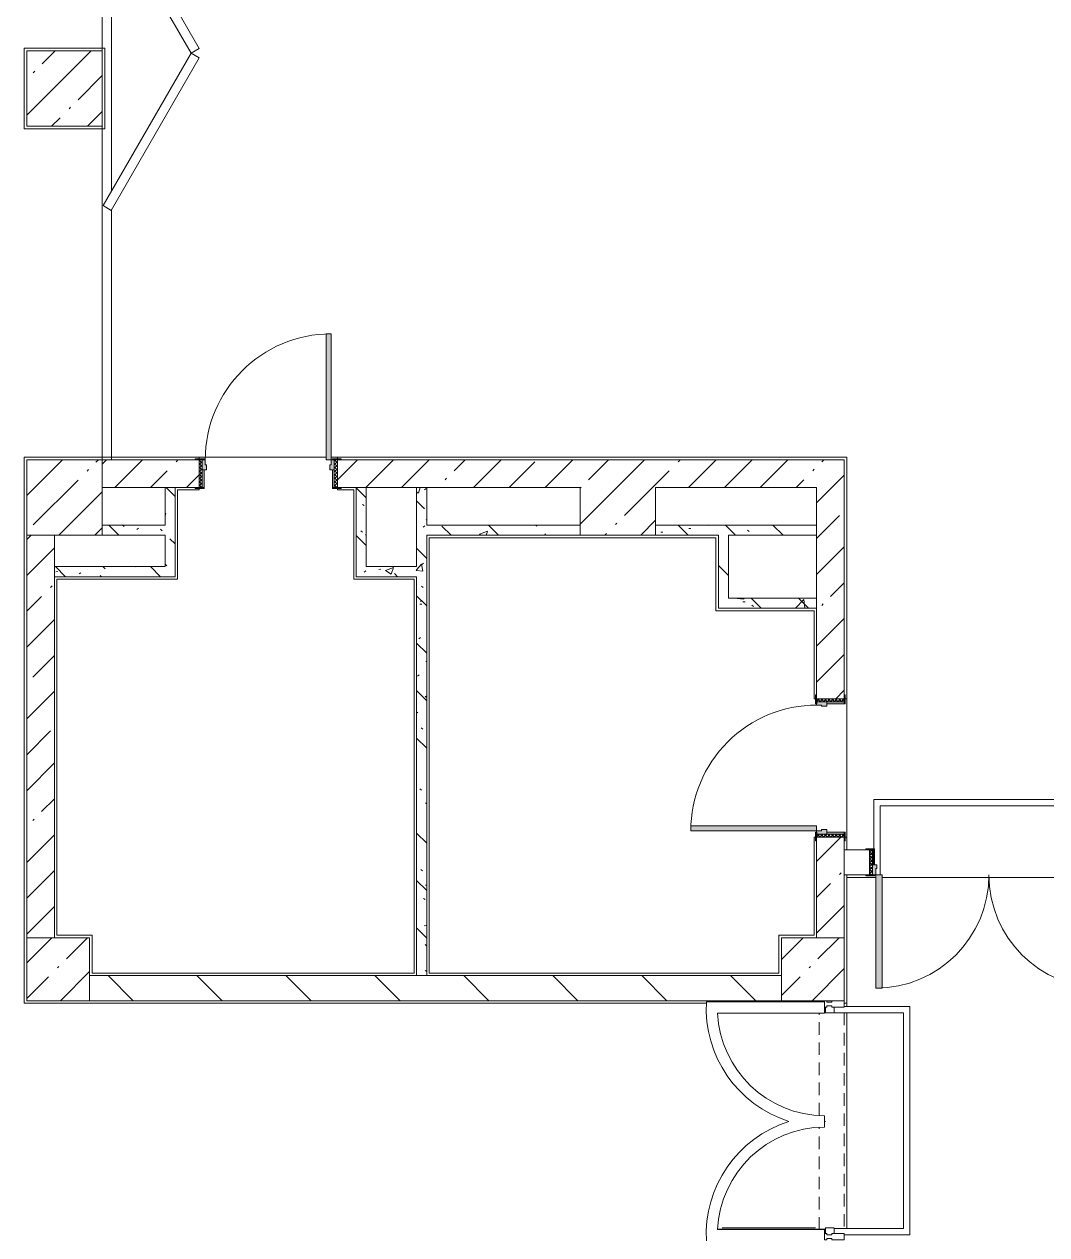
# Model space of a CAD drawing. Header units: millimetres. Extents: x 81368 to 286493, y -8553 to 29000.
# Drawn here: x 173173 to 181303, y 9040 to 18661 of the extents above; entities that cross this region are included whole.
import ezdxf

# ---------------------------------------------------------------- set-up
doc = ezdxf.new("R2010")
doc.units = ezdxf.units.MM
doc.linetypes.add('200_ШТРИХ__ш1_п0_6_', pattern=[160, 100, -60])
for name, color, linetype, lineweight, true_color in [('A-DETL-GENF-7', 7, 'Continuous', 5, 0xaaaaaa), ('A-DOOR-5', 7, 'Continuous', 5, 0xe2e2e2), ('A-DOOR-6', 7, 'Continuous', 5, 0xaaaaaa), ('A-DOOR-FRAM-4', 7, 'Continuous', 5, 0xe2e2e2), ('A-DOOR-FRAM-5', 7, 'Continuous', 5, 0xaaaaaa), ('A-FLOR-3', 7, 'Continuous', 5, 0xaaaaaa), ('I-WALL-8', 7, 'Continuous', 5, 0x787878)]:
    doc.layers.add(name, color=color, linetype=linetype, lineweight=lineweight, true_color=true_color)
for name, color, linetype, lineweight in [('A-DETL-MBND-1', 7, '200_ШТРИХ__ш1_п0_6_', 9), ('A-GLAZ-CWMG-2', 7, 'Continuous', 5), ('A-WALL', 7, 'Continuous', 9), ('I-WALL-6', 7, 'Continuous', 5), ('S-COLS-1', 7, 'Continuous', 5)]:
    doc.layers.add(name, color=color, linetype=linetype, lineweight=lineweight)
pattern_1 = [(45, (159482.88, 0), (-285.123, 285.123), []), (45, (159768, 0), (-285.123, 285.123), [504.031, -100.806, 16.764, -84.042])]
pattern_2 = [(135, (159482.9, 0), (-353.553, -353.553), [])]
pattern_3 = [(135, (1751.41, 174.685), (-14.14214, -14.14214), []), (225, (1751.41, 174.685), (14.14214, -14.14214), [])]
pattern_4 = [(45, (-371.384, 174.685), (-14.1421, 14.1421), []), (135, (-371.384, 174.685), (-14.1421, -14.1421), [])]
pattern_5 = [(135, (159482.9, 0), (-377.171, -377.171), [533.4, -88.9, 17.78, -88.9]), (135, (159482.9, 376.94), (-377.171, -377.171), []), (50, (159482.9, 0), (637.645, -55.787), [66.675, -733.425]), (355, (159482.9, 0), (-123.35, 668.7), [53.34, -586.74]), (100.451, (159536, -4.65), (514.299, 612.908), [56.665, -623.315]), (46.184, (159482.9, 177.8), (948.776, -147.15), [100.012, -1100.137]), (96.636, (159561.9, 165.5), (830.91, 865.997), [84.998, -934.973]), (351.184, (159482.9, 177.8), (830.918, 865.99), [80.01, -880.11]), (21, (159571.8, 133.35), (530.651, -357.928), [66.675, -733.425]), (326, (159571.8, 133.35), (216.308, 644.658), [53.34, -586.74]), (71.451, (159616, 103.5), (746.96, 286.724), [56.665, -623.315]), (37.5, (159482.88, 0), (10.8105, 295.9426), [16.764, -562.864, 16.764, -578.866, -588.962]), (37.5, (159482.88, 0), (10.8105, 295.9426), [-1175.258, 16.764, -572.198]), (7.5, (159482.88, 0), (233.869, 350.6318), [16.764, -322.834, 16.764, -549.529, -224.472]), (7.5, (159482.88, 0), (233.869, 350.6318), [-905.891, 16.764, -207.708]), (327.5, (159284.63, 0), (474.5678, -20.0513), [16.764, -205.486, 16.764, -676.656, -920.115]), (327.5, (159284.63, 0), (474.5678, -20.0513), [-915.67, 16.764, -903.351]), (317.5, (159195.73, 0), (518.452, 88.9934), [16.764, -272.161, 16.764, -443.738, -653.415]), (317.5, (159195.73, 0), (518.452, 88.9934), [-749.427, 16.764, -636.651])]

# ---------------------------------------------------------------- blocks, each defined once
blk = doc.blocks.new('BSC_Колонна _Прямоугольная - 600х600-V44-1_2_3_птичка')
at = {"layer": 'S-COLS-1'}
h = blk.add_hatch(dxfattribs=at)
h.set_pattern_fill('FP_90', color=256, style=0, pattern_type=2)
h.set_pattern_definition([(45, (-14010, -14900), (-285.123, 285.123), []), (45, (-13724.88, -14900), (-285.123, 285.123), [504.031, -100.806, 16.764, -84.042])])
h.paths.add_polyline_path([(220, -300), (300, -300), (300, 300), (-300, 300), (-300, -300), (-80, -300)])
for p, q in [((300, 300), (-300, 300)), ((-300, 300), (-300, -300)), ((300, -300), (300, 300)), ((-300, -300), (300, -300))]:
    blk.add_line(p, q, dxfattribs=at)
blk = doc.blocks.new('BSC_Колонна _Прямоугольная - 600х600-23295697-1_2_3_птичка')
at = {"layer": 'S-COLS-1'}
h = blk.add_hatch(dxfattribs=at)
h.set_pattern_fill('FP_91', color=256, style=0, pattern_type=2)
h.set_pattern_definition([(45, (-14010, -18150), (-285.123, 285.123), []), (45, (-13724.88, -18150), (-285.123, 285.123), [504.031, -100.806, 16.764, -84.042])])
h.paths.add_polyline_path([(-300, -300), (300, -300), (300, 300), (-300, 300), (-300, 281.5)])
for p, q in [((300, 300), (-300, 300)), ((-300, 300), (-300, -300)), ((300, -300), (300, 300)), ((-300, -300), (300, -300))]:
    blk.add_line(p, q, dxfattribs=at)
blk = doc.blocks.new('Дверь_Витражная_остекление_ - ДВН_CОШ в витраже-31920700-1_2_3_птичка')
at = {"layer": 'A-DETL-GENF-7'}
for p, q in [((-855, 60), (-855, -10)), ((855, 60), (855, -10)), ((-865, -10), (-900, -10)), ((-865, -10), (-900, -10)), ((-855, -10), (-900, -10)), ((-865, -17), (-865, -10)), ((-865, -17), (-865, -10)), ((855, -10), (900, -10)), ((856, -830), (856, -90)), ((865, -10), (900, -10)), ((865, -867), (865, -10)), ((865, -10), (865, -867)), ((900, -10), (865, -10))]:
    blk.add_line(p, q, dxfattribs=at)
at = {"layer": 'A-DOOR-6'}
for centre, radius, start, end in [((-910, -10), 920, 359.49349, 0), ((910, -10), 900, 180, 180.51777)]:
    blk.add_arc(centre, radius, start, end, dxfattribs=at)
blk = doc.blocks.new('Прямоугольный импост - Импост структурный с накладкой - 160мм Темный-31915521-1_2_3_птичка')
at = {"layer": 'A-GLAZ-CWMG-2'}
for p, q in [((-25, 17), (25, 17)), ((-15, 0), (-25, 0)), ((-15, -40), (-15, 0)), ((25, 0), (15, 0)), ((15, 0), (15, -40)), ((25, 17), (25, 0)), ((-25, -40), (-15, -40)), ((15, -40), (25, -40)), ((25, -40), (25, -140)), ((25, -140), (-25, -140))]:
    blk.add_line(p, q, dxfattribs=at)
blk = doc.blocks.new('Прямоугольный импост - Импост структурный с накладкой - 160мм Темный-30755591-1_2_3_птичка')
at = {"layer": 'A-GLAZ-CWMG-2'}
for p, q in [((-25, 0), (-25, 17)), ((-25, 17), (25, 17)), ((-15, 0), (-25, 0)), ((-15, -40), (-15, 0)), ((25, 0), (15, 0)), ((15, 0), (15, -40)), ((25, 17), (25, 0)), ((-25, -140), (-25, -40)), ((-25, -40), (-15, -40)), ((15, -40), (25, -40)), ((25, -40), (25, -140)), ((25, -140), (-25, -140))]:
    blk.add_line(p, q, dxfattribs=at)
blk = doc.blocks.new('110_Дверь_СКБ_1Ст_Внутренняя1 - Д-13 1100x2100h_кладовая-33288301-1_2_3_птичка')
at = {"layer": 'A-DOOR-5'}
h = blk.add_hatch(color=256, dxfattribs=at)
h.paths.add_polyline_path([(533.2, 30), (537.5, 30), (537.5, 110), (512.5, 110), (512.5, 70), (502.5, 70), (502.5, 30), (522.5, 30)])
h.paths.add_polyline_path([(-512.5, 30), (-477.5, 30), (-477.5, 70), (-487.5, 70), (-487.5, 110), (-512.5, 110)])
at = {"layer": 'A-DOOR-6'}
h = blk.add_hatch(dxfattribs=at)
h.set_pattern_fill('FP_126', color=256, style=0, pattern_type=2)
h.set_pattern_definition(pattern_3)
h.paths.add_polyline_path([(537.5, -110), (562.5, -110), (562.5, 110), (537.5, 110), (537.5, 6.5)])
at = {"layer": 'A-DOOR-FRAM-4'}
for points in [[(472.5, 110), (512.5, 110), (512.5, 1110), (472.5, 1110), (472.5, 130)], [(-512.5, 110), (-497.5, 110), (-497.5, 118), (-567.5, 118), (-567.5, 110), (-537.5, 110)], [(562.5, 110), (592.5, 110), (592.5, 118), (522.5, 118), (522.5, 110), (546.8, 110)], [(-497.5, -110), (-497.5, 30), (-512.5, 30), (-512.5, -110)], [(537.5, -110), (533.2, 30), (522.5, 30), (522.5, -110)], [(-497.5, -118), (-497.5, -110), (-567.5, -114), (-567.5, -118), (-537.5, -118)], [(581.8, -118), (592.5, -118), (592.5, -110), (522.5, -110), (522.5, -118), (562.5, -118)]]:
    blk.add_hatch(color=256, dxfattribs=at).paths.add_polyline_path(points)
at = {"layer": 'A-DOOR-FRAM-5'}
h = blk.add_hatch(dxfattribs=at)
h.set_pattern_fill('FP_127', color=256, style=0, pattern_type=2)
h.set_pattern_definition(pattern_4)
h.paths.add_polyline_path([(-512.5, -110), (-512.5, 110), (-537.5, 110), (-537.5, -110)])
at = {"layer": 'A-DOOR-6'}
for p, q in [((512.5, 1110), (472.5, 1110)), ((472.5, 1110), (472.5, 110)), ((512.5, 110), (512.5, 1110)), ((472.5, 110), (512.5, 110))]:
    blk.add_line(p, q, dxfattribs=at)
blk.add_arc((512.5, 110), 1000, 90, 180, dxfattribs=at)
at = {"layer": 'A-DOOR-FRAM-5'}
for p, q in [((-497.5, 118), (-567.5, 118)), ((-567.5, 118), (-567.5, 110)), ((-567.5, 110), (-497.5, 110)), ((-512.5, 110), (-537.5, 110)), ((-537.5, 110), (-537.5, -110)), ((-487.5, 110), (-512.5, 110)), ((-512.5, 110), (-512.5, 30)), ((-512.5, -110), (-512.5, 110)), ((-497.5, 110), (-512.5, 110)), ((-512.5, 110), (-512.5, 109)), ((-512.5, 109), (-497.5, 109)), ((-497.5, 110), (-497.5, 118)), ((-497.5, 109), (-497.5, 110)), ((-487.5, 70), (-487.5, 110)), ((512.5, 110), (512.5, 70)), ((537.5, 110), (512.5, 110)), ((592.5, 118), (522.5, 118)), ((522.5, 118), (522.5, 110)), ((537.5, 110), (522.5, 110)), ((522.5, 110), (522.5, 109)), ((522.5, 110), (592.5, 110)), ((522.5, 109), (537.5, 109)), ((537.5, 30), (537.5, 110)), ((562.5, 110), (537.5, 110)), ((537.5, 110), (537.5, -110)), ((537.5, 109), (537.5, 110)), ((562.5, -110), (562.5, 110)), ((592.5, 110), (592.5, 118)), ((-512.5, 30), (-477.5, 30)), ((-497.5, 30), (-512.5, 30)), ((-512.5, 30), (-512.5, -110)), ((-497.5, -110), (-497.5, 30)), ((-477.5, 70), (-487.5, 70)), ((-477.5, 30), (-477.5, 70)), ((512.5, 70), (502.5, 70)), ((502.5, 70), (502.5, 30)), ((502.5, 30), (537.5, 30)), ((537.5, 30), (522.5, 30)), ((522.5, 30), (522.5, -110)), ((537.5, -110), (537.5, 30)), ((-497.5, -110), (-567.5, -110)), ((-567.5, -110), (-567.5, -118)), ((-567.5, -118), (-497.5, -118)), ((-537.5, -110), (-512.5, -110)), ((-512.5, -110), (-497.5, -110)), ((-497.5, -118), (-497.5, -110)), ((522.5, -110), (537.5, -110)), ((592.5, -110), (522.5, -110)), ((522.5, -110), (522.5, -118)), ((522.5, -118), (592.5, -118)), ((537.5, -110), (562.5, -110)), ((592.5, -118), (592.5, -110))]:
    blk.add_line(p, q, dxfattribs=at)
blk = doc.blocks.new('DOR__перегородка__Прямоугольная - ТП-2_ Вн_ДПГ_9480х4200h_2-23998078-1_2_3_птичка')
at = {"layer": 'A-DOOR-6'}
for p, q in [((0, 0), (2650, 0)), ((3250, 0), (6400, 0)), ((7000, 0), (9480, 0)), ((0, -75), (1987.4, -75)), ((2137.4, -75), (4324.5, -75)), ((4474.5, -75), (4486.7, -75)), ((4636.7, -75), (6823.8, -75)), ((6973.8, -75), (6985, -75)), ((7135, -75), (9323.2, -75)), ((9105.2, -200.9), (9105.2, -75)), ((9180.2, -157.6), (9180.2, -75)), ((9255.2, -114.3), (9255.2, -75)), ((9473.2, -75), (9480, -75)), ((9330.2, -1474.2), (9330.2, -157.6)), ((9405.2, -1474.2), (9405.2, -114.3)), ((9105.2, -1474.2), (9105.2, -287.5)), ((9180.2, -1474.2), (9180.2, -244.2)), ((9255.2, -1474.2), (9255.2, -200.9)), ((9480, -1474.2), (9480, -450)), ((9105.2, -1474.2), (9480, -1474.2))]:
    blk.add_line(p, q, dxfattribs=at)
at = {"layer": 'A-DOOR-FRAM-5'}
for p, q in [((2019.1, -6.7), (1981.6, -71.7)), ((1981.6, -71.7), (3193.9, -771.8)), ((3231.5, -706.9), (2019.1, -6.7)), ((4442.7, -6.7), (3230.4, -706.9)), ((3267.9, -771.8), (4480.3, -71.7)), ((4480.3, -71.7), (4442.7, -6.7)), ((4518.4, -6.7), (4480.9, -71.7)), ((4480.9, -71.7), (5693.3, -771.8)), ((5730.8, -706.9), (4518.4, -6.7)), ((6942.1, -6.7), (5729.7, -706.9)), ((5767.3, -771.8), (6979.6, -71.7)), ((6979.6, -71.7), (6942.1, -6.7)), ((7016.7, -6.7), (6979.2, -71.7)), ((6979.2, -71.7), (8191.6, -771.8)), ((8229.1, -706.9), (7016.7, -6.7)), ((9441.4, -6.7), (8229.1, -706.9)), ((8266.6, -771.8), (9478.9, -71.7)), ((9478.9, -71.7), (9441.4, -6.7)), ((3193.9, -771.8), (3231.5, -706.9)), ((3230.4, -706.9), (3267.9, -771.8)), ((5693.3, -771.8), (5730.8, -706.9)), ((5729.7, -706.9), (5767.3, -771.8)), ((8191.6, -771.8), (8229.1, -706.9)), ((8229.1, -706.9), (8266.6, -771.8))]:
    blk.add_line(p, q, dxfattribs=at)
blk = doc.blocks.new('110_Дверь_СКБ_1Ст_Внутренняя1 - Д-4к_п__1100x2100h_Артистические EI30-23985503-1_2_3_птичка')
at = {"layer": 'A-DOOR-5'}
h = blk.add_hatch(color=256, dxfattribs=at)
h.paths.add_polyline_path([(-512.5, 30), (-477.5, 30), (-477.5, 70), (-487.5, 70), (-487.5, 110), (-512.5, 110)])
h.paths.add_polyline_path([(502.5, 54), (502.5, 30), (537.5, 30), (537.5, 110), (512.5, 110), (508.7, 70), (502.5, 70), (502.5, 63.1)])
at = {"layer": 'A-DOOR-6'}
h = blk.add_hatch(dxfattribs=at)
h.set_pattern_fill('FP_126', color=256, style=0, pattern_type=2)
h.set_pattern_definition(pattern_3)
h.paths.add_polyline_path([(537.5, 102.1), (537.5, -110), (562.5, -110), (562.5, 110), (537.5, 110)])
at = {"layer": 'A-DOOR-FRAM-4'}
for points in [[(-487.5, 704.8), (-487.5, 110), (-447.5, 110), (-447.5, 1110), (-487.5, 1110)], [(-567.5, 117), (-567.5, 110), (-497.5, 110), (-497.5, 118), (-567.5, 118)], [(522.5, 118), (522.5, 110), (592.5, 110), (592.5, 118), (537.5, 118)], [(-512.5, -110), (-497.5, -110), (-497.5, 30), (-512.5, 30)], [(522.5, -110), (537.5, -110), (537.5, 30), (522.5, 30)], [(-567.5, -118), (-497.5, -118), (-497.5, -110), (-567.5, -110)], [(522.5, -110), (522.5, -118), (592.5, -118), (592.5, -110), (537.5, -110)]]:
    blk.add_hatch(color=256, dxfattribs=at).paths.add_polyline_path(points)
at = {"layer": 'A-DOOR-FRAM-5'}
h = blk.add_hatch(dxfattribs=at)
h.set_pattern_fill('FP_127', color=256, style=0, pattern_type=2)
h.set_pattern_definition(pattern_4)
h.paths.add_polyline_path([(-537.5, -110), (-512.5, -110), (-512.5, 110), (-537.5, 110)])
at = {"layer": 'A-DOOR-6'}
for p, q in [((-487.5, 1110), (-487.5, 110)), ((-447.5, 1110), (-487.5, 1110)), ((-447.5, 110), (-447.5, 1110)), ((-487.5, 110), (-447.5, 110))]:
    blk.add_line(p, q, dxfattribs=at)
blk.add_arc((-487.5, 110), 1000, 360, 90, dxfattribs=at)
at = {"layer": 'A-DOOR-FRAM-5'}
for p, q in [((-497.5, 118), (-567.5, 118)), ((-567.5, 118), (-567.5, 110)), ((-567.5, 110), (-497.5, 110)), ((-512.5, 110), (-537.5, 110)), ((-537.5, 110), (-537.5, -110)), ((-487.5, 110), (-512.5, 110)), ((-512.5, 110), (-512.5, 30)), ((-512.5, -110), (-512.5, 110)), ((-497.5, 110), (-512.5, 110)), ((-512.5, 110), (-512.5, 109)), ((-512.5, 109), (-497.5, 109)), ((-497.5, 110), (-497.5, 118)), ((-497.5, 109), (-497.5, 110)), ((-487.5, 70), (-487.5, 110)), ((512.5, 110), (512.5, 70)), ((537.5, 110), (512.5, 110)), ((592.5, 118), (522.5, 118)), ((522.5, 118), (522.5, 110)), ((537.5, 110), (522.5, 110)), ((522.5, 110), (522.5, 109)), ((522.5, 110), (592.5, 110)), ((522.5, 109), (537.5, 109)), ((537.5, 30), (537.5, 110)), ((562.5, 110), (537.5, 110)), ((537.5, 110), (537.5, -110)), ((537.5, 109), (537.5, 110)), ((562.5, -110), (562.5, 110)), ((592.5, 110), (592.5, 118)), ((-512.5, 30), (-477.5, 30)), ((-497.5, 30), (-512.5, 30)), ((-512.5, 30), (-512.5, -110)), ((-497.5, -110), (-497.5, 30)), ((-477.5, 70), (-487.5, 70)), ((-477.5, 30), (-477.5, 70)), ((512.5, 70), (502.5, 70)), ((502.5, 70), (502.5, 30)), ((502.5, 30), (537.5, 30)), ((537.5, 30), (522.5, 30)), ((522.5, 30), (522.5, -110)), ((537.5, -110), (537.5, 30)), ((-497.5, -110), (-567.5, -110)), ((-567.5, -110), (-567.5, -118)), ((-567.5, -118), (-497.5, -118)), ((-537.5, -110), (-512.5, -110)), ((-512.5, -110), (-497.5, -110)), ((-497.5, -118), (-497.5, -110)), ((522.5, -110), (537.5, -110)), ((592.5, -110), (522.5, -110)), ((522.5, -110), (522.5, -118)), ((522.5, -118), (592.5, -118)), ((537.5, -110), (562.5, -110)), ((592.5, -118), (592.5, -110))]:
    blk.add_line(p, q, dxfattribs=at)
blk = doc.blocks.new('BSC_Колонна _Прямоугольная - 500х500-V104-1_2_3_птичка')
at = {"layer": 'S-COLS-1'}
h = blk.add_hatch(dxfattribs=at)
h.set_pattern_fill('FP_131', color=256, style=0, pattern_type=2)
h.set_pattern_definition([(45, (-19960, -11150), (-285.123, 285.123), []), (45, (-19674.88, -11150), (-285.123, 285.123), [504.031, -100.806, 16.764, -84.042])])
h.paths.add_polyline_path([(250, -250), (250, 250), (-250, 250), (-250, -250)])
for p, q in [((250, 250), (-250, 250)), ((-250, 250), (-250, -250)), ((250, -250), (250, 250)), ((-250, -250), (250, -250))]:
    blk.add_line(p, q, dxfattribs=at)
blk = doc.blocks.new('110_Дверь_СКБ_2Ст - Д-10 1800x2100h_Актовый зал EI30-23435156-1_2_3_птичка')
at = {"layer": 'A-DOOR-5'}
for points in [[(-887.5, 1000), (-887.5, 100), (-837.5, 100), (-837.5, 1000)], [(862.5, 1000), (862.5, 100), (912.5, 100), (912.5, 1000)]]:
    blk.add_hatch(color=256, dxfattribs=at).paths.add_polyline_path(points)
h = blk.add_hatch(color=256, dxfattribs=at)
h.paths.add_polyline_path([(937.5, 100), (912.5, 100), (912.5, 50), (902.5, 50), (902.5, 20), (937.5, 20)])
h.paths.add_polyline_path([(-887.5, 100), (-912.5, 100), (-912.5, 20), (-877.5, 20), (-882.7, 50), (-887.5, 50)])
at = {"layer": 'A-DOOR-6'}
h = blk.add_hatch(dxfattribs=at)
h.set_pattern_fill('FP_142', color=256, style=0, pattern_type=2)
h.set_pattern_definition([(135, (1351.41, 164.685), (-14.1421, -14.1421), []), (225, (1351.41, 164.685), (14.1421, -14.1421), [])])
h.paths.add_polyline_path([(962.5, 100), (937.5, 100), (937.5, -100), (962.5, -100)])
at = {"layer": 'A-DOOR-FRAM-4'}
for points in [[(-937.5, 108), (-967.5, 108), (-967.5, 100), (-897.5, 100), (-897.5, 108), (-916.5, 108)], [(962.5, 108), (922.5, 108), (927.9, 100), (992.5, 100), (992.5, 108)], [(-912.5, 20), (-912.5, -100), (-897.5, -100), (-897.5, 20)], [(927.9, 20), (922.5, 20), (927.9, -100), (937.5, -100), (937.5, 20)], [(-897.5, -100), (-967.5, -100), (-967.5, -108), (-897.5, -108)], [(922.5, -100), (927.9, -108), (992.5, -108), (992.5, -100), (927.9, -100)]]:
    blk.add_hatch(color=256, dxfattribs=at).paths.add_polyline_path(points)
at = {"layer": 'A-DOOR-FRAM-5'}
h = blk.add_hatch(dxfattribs=at)
h.set_pattern_fill('FP_143', color=256, style=0, pattern_type=2)
h.set_pattern_definition([(45, (-771.384, 164.685), (-14.1421, 14.1421), []), (135, (-771.384, 164.685), (-14.1421, -14.1421), [])])
h.paths.add_polyline_path([(-912.5, 100), (-937.5, 100), (-937.5, -100), (-912.5, -100)])
at = {"layer": 'A-DOOR-6'}
for p, q in [((-887.5, 1000), (-887.5, 100)), ((-837.5, 1000), (-887.5, 1000)), ((-837.5, 100), (-837.5, 1000)), ((912.5, 1000), (862.5, 1000)), ((862.5, 1000), (862.5, 100)), ((912.5, 100), (912.5, 1000)), ((-887.5, 100), (-837.5, 100)), ((862.5, 100), (912.5, 100))]:
    blk.add_line(p, q, dxfattribs=at)
for centre, start, end in [((-887.5, 100), 0, 90), ((912.5, 100), 90, 180)]:
    blk.add_arc(centre, 900, start, end, dxfattribs=at)
at = {"layer": 'A-DOOR-FRAM-5'}
for p, q in [((-897.5, 108), (-967.5, 108)), ((-967.5, 108), (-967.5, 100)), ((-967.5, 100), (-897.5, 100)), ((-912.5, 100), (-937.5, 100)), ((-937.5, 100), (-937.5, -100)), ((-887.5, 100), (-912.5, 100)), ((-912.5, 100), (-912.5, 20)), ((-912.5, -100), (-912.5, 100)), ((-897.5, 100), (-897.5, 108)), ((-887.5, 50), (-887.5, 100)), ((912.5, 100), (912.5, 50)), ((937.5, 100), (912.5, 100)), ((992.5, 108), (922.5, 108)), ((922.5, 108), (922.5, 100)), ((922.5, 100), (992.5, 100)), ((937.5, 20), (937.5, 100)), ((962.5, 100), (937.5, 100)), ((937.5, 100), (937.5, -100)), ((962.5, -100), (962.5, 100)), ((992.5, 100), (992.5, 108)), ((-912.5, 20), (-877.5, 20)), ((-897.5, 20), (-912.5, 20)), ((-912.5, 20), (-912.5, -100)), ((-897.5, -100), (-897.5, 20)), ((-877.5, 50), (-887.5, 50)), ((-877.5, 20), (-877.5, 50)), ((912.5, 50), (902.5, 50)), ((902.5, 50), (902.5, 20)), ((902.5, 20), (937.5, 20)), ((937.5, 20), (922.5, 20)), ((922.5, 20), (922.5, -100)), ((937.5, -100), (937.5, 20)), ((-897.5, -100), (-967.5, -100)), ((-967.5, -100), (-967.5, -108)), ((-967.5, -108), (-897.5, -108)), ((-937.5, -100), (-912.5, -100)), ((-912.5, -100), (-897.5, -100)), ((-897.5, -108), (-897.5, -100)), ((922.5, -100), (937.5, -100)), ((992.5, -100), (922.5, -100)), ((922.5, -100), (922.5, -108)), ((922.5, -108), (992.5, -108)), ((937.5, -100), (962.5, -100)), ((992.5, -108), (992.5, -100))]:
    blk.add_line(p, q, dxfattribs=at)
blk = doc.blocks.new('BSC_Колонна _Прямоугольная - 500х500-V132-1_2_3_птичка')
at = {"layer": 'S-COLS-1'}
h = blk.add_hatch(dxfattribs=at)
h.set_pattern_fill('FP_152', color=256, style=0, pattern_type=2)
h.set_pattern_definition([(45, (-13960, -11150), (-285.123, 285.123), []), (45, (-13674.88, -11150), (-285.123, 285.123), [504.031, -100.806, 16.764, -84.042])])
h.paths.add_polyline_path([(-250, -250), (250, -250), (250, 250), (-250, 247.8), (-250, -206.3)])
for p, q in [((250, 250), (-250, 250)), ((-250, 250), (-250, -250)), ((250, -250), (250, 250)), ((-250, -250), (250, -250))]:
    blk.add_line(p, q, dxfattribs=at)
blk = doc.blocks.new('BSC_Колонна _Прямоугольная - 500х500-V151-1_2_3_птичка')
at = {"layer": 'S-COLS-1'}
for p, q in [((250, 250), (-250, 250)), ((-250, 250), (-250, -250)), ((250, -250), (250, 250)), ((-250, -250), (250, -250))]:
    blk.add_line(p, q, dxfattribs=at)
blk = doc.blocks.new('Прямоугольный импост - Импост структурный с накладкой - 160мм-31915517-1_2_3_птичка')
at = {"layer": 'A-GLAZ-CWMG-2'}
for p, q in [((0, 17), (-50, 17)), ((-50, 17), (-50, 0)), ((-50, 0), (-40, 0)), ((-40, 0), (-40, -40)), ((-10, -40), (-10, 0)), ((-10, 0), (0, 0)), ((-40, -40), (-50, -40)), ((-50, -40), (-50, -140)), ((0, -40), (-10, -40)), ((-50, -140), (0, -140))]:
    blk.add_line(p, q, dxfattribs=at)

msp = doc.modelspace()

# ---------------------------------------------------------------- hatches: boundary and pattern name
at = {"layer": 'I-WALL-6'}
h = msp.add_hatch(dxfattribs=at)
h.set_pattern_fill('FP_69', color=256, style=0, pattern_type=2)
h.set_pattern_definition(pattern_1)
h.paths.add_polyline_path([(175692.9, 14980), (177593.1, 14980), (177593.1, 15200), (175662.9, 15200), (175662.9, 14980), (175680.9, 14980)])
h.paths.add_polyline_path([(179472.9, 14980), (179692.9, 14980), (179692.9, 15200), (178193.1, 15200), (178193.1, 14980), (178878.1, 14980)])
h.paths.add_polyline_path([(174292.9, 14980), (174562.9, 14980), (174562.9, 15200), (173792.9, 15200), (173792.9, 14980), (173812.9, 14980)])
h = msp.add_hatch(dxfattribs=at)
h.set_pattern_fill('FP_69', color=256, style=0, pattern_type=2)
h.set_pattern_definition(pattern_1)
h.paths.add_polyline_path([(179472.9, 11400), (179692.9, 11400), (179692.9, 12200), (179472.9, 12200), (179472.9, 11452.4)])
h.paths.add_polyline_path([(179692.9, 13300), (179692.9, 14980), (179472.9, 14980), (179472.9, 13300)])
h = msp.add_hatch(dxfattribs=at)
h.set_pattern_fill('FP_69', color=256, style=0, pattern_type=2)
h.set_pattern_definition(pattern_1)
h.paths.add_polyline_path([(173192.9, 11400), (173412.9, 11400), (173412.9, 14600), (173192.9, 14600), (173192.9, 11420)])
h = msp.add_hatch(dxfattribs=at)
h.set_pattern_fill('FP_99', color=256, style=0, pattern_type=2)
h.set_pattern_definition(pattern_2)
h.paths.add_polyline_path([(181822.9, 11900), (182072.9, 11900), (182072.9, 12100), (181792.9, 12100), (181792.9, 11900)])
h.paths.add_polyline_path([(179712.9, 11900), (179892.9, 11900), (179892.9, 12100), (179692.9, 12100), (179692.9, 11900)])
h = msp.add_hatch(dxfattribs=at)
h.set_pattern_fill('FP_99', color=256, style=0, pattern_type=2)
h.set_pattern_definition(pattern_2)
h.paths.add_polyline_path([(173692.9, 10900), (179192.9, 10900), (179192.9, 11100), (173692.9, 11100), (173692.9, 10994)])
at = {"layer": 'I-WALL-8'}
h = msp.add_hatch(dxfattribs=at)
h.set_pattern_fill('FP_98', color=256, style=0, pattern_type=2)
h.set_pattern_definition(pattern_5)
h.paths.add_polyline_path([(174372.9, 14350), (174372.9, 14980), (174292.9, 14976), (174292.9, 14350)])
h = msp.add_hatch(dxfattribs=at)
h.set_pattern_fill('FP_98', color=256, style=0, pattern_type=2)
h.set_pattern_definition(pattern_5)
h.paths.add_polyline_path([(175812.9, 14350), (175892.9, 14350), (175892.9, 14980), (175812.9, 14980), (175812.9, 14960)])
h = msp.add_hatch(dxfattribs=at)
h.set_pattern_fill('FP_98', color=256, style=0, pattern_type=2)
h.set_pattern_definition(pattern_5)
h.paths.add_polyline_path([(176372.9, 11100), (176372.9, 14980), (176292.9, 14980), (176292.9, 11100)])
h = msp.add_hatch(dxfattribs=at)
h.set_pattern_fill('FP_98', color=256, style=0, pattern_type=2)
h.set_pattern_definition(pattern_5)
h.paths.add_polyline_path([(174292.9, 14600), (174292.9, 14680), (173792.9, 14680), (173792.9, 14600)])
h = msp.add_hatch(dxfattribs=at)
h.set_pattern_fill('FP_98', color=256, style=0, pattern_type=2)
h.set_pattern_definition(pattern_5)
h.paths.add_polyline_path([(176372.9, 14600), (177592.9, 14600), (177592.9, 14680), (176372.9, 14680)])
h = msp.add_hatch(dxfattribs=at)
h.set_pattern_fill('FP_98', color=256, style=0, pattern_type=2)
h.set_pattern_definition(pattern_5)
h.paths.add_polyline_path([(179472.9, 14600), (179472.9, 14680), (178193.1, 14680), (178193.1, 14600), (178878.1, 14600)])
h = msp.add_hatch(dxfattribs=at)
h.set_pattern_fill('FP_98', color=256, style=0, pattern_type=2)
h.set_pattern_definition(pattern_5)
h.paths.add_polyline_path([(178772.9, 14020), (178772.9, 14600), (178692.9, 14600), (178692.9, 14020)])
h = msp.add_hatch(dxfattribs=at)
h.set_pattern_fill('FP_98', color=256, style=0, pattern_type=2)
h.set_pattern_definition(pattern_5)
h.paths.add_polyline_path([(173792.9, 14270), (174372.9, 14270), (174372.9, 14350), (173412.9, 14350), (173412.9, 14270), (173712.9, 14270)])
h = msp.add_hatch(dxfattribs=at)
h.set_pattern_fill('FP_98', color=256, style=0, pattern_type=2)
h.set_pattern_definition(pattern_5)
h.paths.add_polyline_path([(175892.9, 14270), (176292.9, 14270), (176292.9, 14350), (175812.9, 14350), (175812.9, 14270), (175821.1, 14270)])
h = msp.add_hatch(dxfattribs=at)
h.set_pattern_fill('FP_98', color=256, style=0, pattern_type=2)
h.set_pattern_definition(pattern_5)
h.paths.add_polyline_path([(179472.9, 14020), (179472.9, 14100), (178772.9, 14100), (178772.9, 14020), (179452.9, 14020)])
at = {"layer": 'S-COLS-1'}
h = msp.add_hatch(dxfattribs=at)
h.set_pattern_fill('FP_69', color=256, style=0, pattern_type=2)
h.set_pattern_definition(pattern_1)
h.paths.add_polyline_path([(177593.1, 14600), (178193.1, 14600), (178193.1, 15200), (177593.1, 15200), (177593.1, 14980)])

# ---------------------------------------------------------------- linework, layer by layer
at = {"layer": 'A-DETL-MBND-1'}
for p, q in [((179492.9, 9989), (179492.9, 10801.3)), ((179692.9, 10805.2), (179692.9, 9090)), ((179492.9, 9081.3), (179492.9, 9893.6))]:
    msp.add_line(p, q, dxfattribs=at)
at = {"layer": 'A-FLOR-3'}
for p, q in [((173172.9, 17830), (173172.9, 18470)), ((173172.9, 18470), (173812.9, 18470)), ((173812.9, 18470), (173812.9, 17830)), ((173812.9, 17830), (173172.9, 17830)), ((173172.9, 10880), (173172.9, 15220)), ((173172.9, 15220), (175572.9, 15220)), ((174562.9, 15220), (174562.9, 15208)), ((175612.9, 15220), (179712.9, 15220)), ((175662.9, 15208), (175662.9, 15220)), ((179712.9, 15220), (179712.9, 12100)), ((174562.9, 14960), (174392.9, 14960)), ((174392.9, 14960), (174392.9, 14250)), ((174562.9, 14972), (174562.9, 14960)), ((175662.9, 14960), (175662.9, 14972)), ((175792.9, 14960), (175662.9, 14960)), ((175792.9, 14250), (175792.9, 14960)), ((178672.9, 14580), (176392.9, 14580)), ((176392.9, 14580), (176392.9, 11120)), ((178672.9, 14000), (178672.9, 14580)), ((174392.9, 14250), (173432.9, 14250)), ((173432.9, 14250), (173432.9, 11420)), ((176272.9, 14250), (175792.9, 14250)), ((176272.9, 11120), (176272.9, 14250)), ((179452.9, 14000), (178672.9, 14000)), ((179452.9, 13300), (179452.9, 14000)), ((179464.9, 13300), (179452.9, 13300)), ((179712.9, 13300), (179700.9, 13300)), ((179927.5, 12498.9), (179927.5, 12108)), ((181742.7, 12498.9), (179927.5, 12498.9)), ((179977.5, 11900), (179977.5, 12448.9)), ((179977.5, 12448.9), (181692.7, 12448.9)), ((179452.9, 11420), (179452.9, 12200)), ((179452.9, 12200), (179464.9, 12200)), ((179700.9, 12200), (179712.9, 12200)), ((179712.9, 10855.2), (179712.9, 11900)), ((179942.9, 11880), (179712.9, 11880)), ((179932.9, 11898.9), (179942.9, 11898.9)), ((181692.9, 11880), (179992.9, 11880)), ((173432.9, 11420), (173712.9, 11420)), ((173712.9, 11420), (173712.9, 11120)), ((179172.9, 11120), (179172.9, 11420)), ((179172.9, 11420), (179452.9, 11420)), ((173712.9, 11120), (176272.9, 11120)), ((176392.9, 11120), (179172.9, 11120)), ((178596.1, 10880), (173172.9, 10880)), ((179536.1, 10891.3), (178596.1, 10891.3)), ((179712.9, 10880), (179693.1, 10880)), ((178685.7, 10801.3), (179536.1, 10801.3)), ((179536.1, 10801.3), (179536.1, 10850)), ((179613.1, 10850), (179613.1, 10805.2)), ((179613.1, 10805.2), (180163.1, 10805.2)), ((180213.1, 10855.2), (179693.1, 10855.2)), ((179712.9, 10805.2), (179712.9, 9090)), ((180163.1, 10805.2), (180163.1, 9090)), ((180213.1, 9040), (180213.1, 10855.2)), ((179535.1, 9896.3), (179535.1, 9986.3)), ((179536.1, 9081.3), (178685.7, 9081.3)), ((179536.1, 9050), (179536.1, 9081.3)), ((180163.1, 9090), (179613.1, 9090)), ((179613.1, 9090), (179613.1, 9050)), ((179693.1, 9040), (180213.1, 9040))]:
    msp.add_line(p, q, dxfattribs=at)
for centre, radius, start, end in [((179539.8, 10841.3), 945, 176.96706, 252.24721), ((179539.8, 10841.3), 855, 182.68148, 269.68791), ((179539.8, 9041.3), 945, 107.75279, 183.03294), ((179539.8, 9041.3), 855, 90.31209, 177.31852)]:
    msp.add_arc(centre, radius, start, end, dxfattribs=at)
at = {"layer": 'A-WALL'}
for p, q in [((174372.9, 14980), (174292.9, 14980)), ((175892.9, 14980), (175812.9, 14980)), ((176372.9, 14980), (176292.9, 14980)), ((179472.9, 14600), (179472.9, 14680)), ((173412.9, 14350), (173412.9, 14270)), ((179472.9, 14020), (179472.9, 14100)), ((179692.9, 12100), (179692.9, 11900)), ((176292.9, 11100), (176372.9, 11100))]:
    msp.add_line(p, q, dxfattribs=at)
at = {"layer": 'I-WALL-6'}
for p, q in [((174532.9, 15200), (173792.9, 15200)), ((177593.1, 15200), (175692.9, 15200)), ((179692.9, 15200), (178193.1, 15200)), ((179692.9, 13330), (179692.9, 15200)), ((173792.9, 14980), (174292.9, 14980)), ((174292.9, 14980), (174292.9, 14680)), ((174372.9, 14270), (174372.9, 14980)), ((174372.9, 14980), (174532.9, 14980)), ((175692.9, 14980), (175812.9, 14980)), ((175812.9, 14980), (175812.9, 14270)), ((175892.9, 14350), (175892.9, 14980)), ((175892.9, 14980), (176292.9, 14980)), ((176292.9, 14980), (176292.9, 14350)), ((176372.9, 14680), (176372.9, 14980)), ((176372.9, 14980), (177593.1, 14980)), ((178193.1, 14980), (179472.9, 14980)), ((179472.9, 14980), (179472.9, 14680)), ((174292.9, 14680), (173792.9, 14680)), ((177592.9, 14680), (176372.9, 14680)), ((177592.9, 14600), (177592.9, 14680)), ((179472.9, 14680), (178193.1, 14680)), ((178193.1, 14680), (178193.1, 14600)), ((173192.9, 14600), (173192.9, 11400)), ((173412.9, 14350), (173412.9, 14600)), ((173792.9, 14600), (174292.9, 14600)), ((174292.9, 14600), (174292.9, 14350)), ((176372.9, 11100), (176372.9, 14600)), ((176372.9, 14600), (177592.9, 14600)), ((178193.1, 14600), (178692.9, 14600)), ((178692.9, 14600), (178692.9, 14020)), ((178772.9, 14600), (179472.9, 14600)), ((178772.9, 14100), (178772.9, 14600)), ((179472.9, 14600), (179472.9, 14100)), ((174292.9, 14350), (173412.9, 14350)), ((176292.9, 14350), (175892.9, 14350)), ((173412.9, 11400), (173412.9, 14270)), ((173412.9, 14270), (174372.9, 14270)), ((175812.9, 14270), (176292.9, 14270)), ((176292.9, 14270), (176292.9, 11100)), ((179472.9, 14100), (178772.9, 14100)), ((178692.9, 14020), (179472.9, 14020)), ((179472.9, 14020), (179472.9, 13330)), ((179472.9, 12170), (179472.9, 11400)), ((179692.9, 12100), (179692.9, 12170)), ((179862.9, 12100), (179692.9, 12100)), ((179692.9, 11400), (179692.9, 11900)), ((179692.9, 11900), (179862.9, 11900)), ((176292.9, 11100), (173692.9, 11100)), ((179192.9, 11100), (176372.9, 11100)), ((173692.9, 10900), (179192.9, 10900))]:
    msp.add_line(p, q, dxfattribs=at)
at = {"layer": 'S-COLS-1'}
for p, q in [((178193.1, 15200), (177593.1, 15200)), ((177593.1, 14980), (177593.1, 14600)), ((178193.1, 14600), (178193.1, 14980)), ((177593.1, 14600), (178193.1, 14600))]:
    msp.add_line(p, q, dxfattribs=at)

# ---------------------------------------------------------------- block references
at = {"layer": 'A-DOOR-6'}
for name, p, rotation in [('DOR__перегородка__Прямоугольная - ТП-2_ Вн_ДПГ_9480х4200h_2-23998078-1_2_3_птичка', (173792.9, 15200), 90.00000000000044), ('110_Дверь_СКБ_1Ст_Внутренняя1 - Д-4к_п__1100x2100h_Артистические EI30-23985503-1_2_3_птичка', (179582.9, 12737.5), 90), ('110_Дверь_СКБ_2Ст - Д-10 1800x2100h_Актовый зал EI30-23435156-1_2_3_птичка', (180855.4, 12000), 180), ('Дверь_Витражная_остекление_ - ДВН_CОШ в витраже-31920700-1_2_3_птичка', (179553.1, 9950), 269.9999999999999)]:
    msp.add_blockref(name, p, dxfattribs=dict(at, rotation=rotation))
msp.add_blockref('110_Дверь_СКБ_1Ст_Внутренняя1 - Д-13 1100x2100h_кладовая-33288301-1_2_3_птичка', (175100.4, 15090), dxfattribs=at)
at = {"layer": 'A-GLAZ-CWMG-2', "extrusion": (0, 0, -1), "rotation": 270.0000000000001}
for name, p in [('Прямоугольный импост - Импост структурный с накладкой - 160мм Темный-31915521-1_2_3_птичка', (-179553.1, 10875)), ('Прямоугольный импост - Импост структурный с накладкой - 160мм Темный-30755591-1_2_3_птичка', (-179553.1, 9025))]:
    msp.add_blockref(name, p, dxfattribs=at)
at = {"layer": 'A-GLAZ-CWMG-2', "rotation": 89.99999999999993}
msp.add_blockref('Прямоугольный импост - Импост структурный с накладкой - 160мм-31915517-1_2_3_птичка', (179553.1, 10900), dxfattribs=at)
at = {"layer": 'S-COLS-1'}
for name, p in [('BSC_Колонна _Прямоугольная - 600х600-23295697-1_2_3_птичка', (173492.9, 18150)), ('BSC_Колонна _Прямоугольная - 600х600-V44-1_2_3_птичка', (173492.9, 14900)), ('BSC_Колонна _Прямоугольная - 500х500-V132-1_2_3_птичка', (173442.9, 11150)), ('BSC_Колонна _Прямоугольная - 500х500-V104-1_2_3_птичка', (179442.9, 11150)), ('BSC_Колонна _Прямоугольная - 500х500-V151-1_2_3_птичка', (179442.9, 11150))]:
    msp.add_blockref(name, p, dxfattribs=at)

doc.saveas('drawing.dxf')
